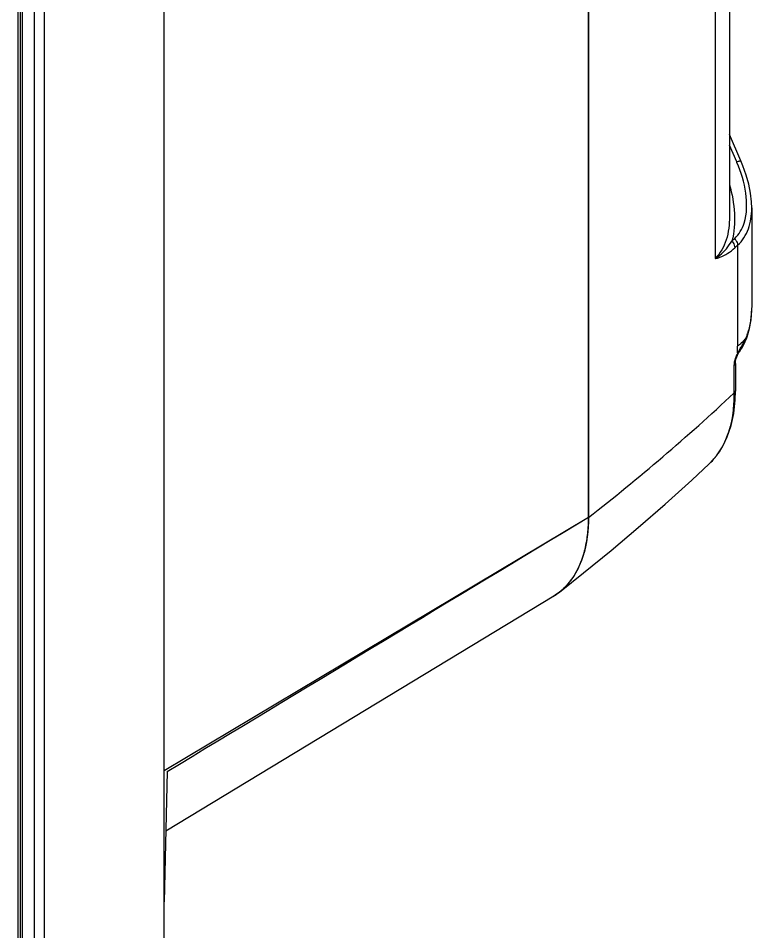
# Model space of a CAD drawing. Header units: millimetres. Extents: x 0 to 594, y 0 to 420.
# Drawn here: x 306.6 to 317.17, y 15.05 to 28.22 of the extents above; entities that cross this region are included whole.
import ezdxf

# ---------------------------------------------------------------- set-up
doc = ezdxf.new("R2010")
doc.units = ezdxf.units.MM
doc.header["$LTSCALE"] = 32.67
doc.layers.get('0').update_dxf_attribs({"linetype": 'CONTINUOUS'})
for name, color, linetype in [('AUSFORMSCHRAEGEN', 7, 'CONTINUOUS'), ('FASEN', 7, 'CONTINUOUS'), ('RUNDUNGEN', 7, 'CONTINUOUS')]:
    doc.layers.add(name, color=color, linetype=linetype)

msp = doc.modelspace()

# ---------------------------------------------------------------- linework, layer by layer
at = {"color": 7, "linetype": 'CONTINUOUS'}
msp.add_line((306.6018, 9.7303), (306.6018, 47.2893), dxfattribs=at)
at = {"layer": 'AUSFORMSCHRAEGEN', "color": 7, "linetype": 'CONTINUOUS'}
for p, q in [((308.7054, 10.4957), (308.7054, 48.0548)), ((316.6438, 30.4624), (316.6439, 24.7567)), ((314.8219, 29.3731), (314.8219, 21.0285)), ((308.7282, 16.5037), (314.3194, 19.8931))]:
    msp.add_line(p, q, dxfattribs=at)
for centre, radius, start, end in [((313.8605, 20.6401), 0.877, 308.04501, 317.03075), ((313.8836, 20.6118), 0.8405, 301.23777, 307.98958)]:
    msp.add_arc(centre, radius, start, end, dxfattribs=at)
msp.add_open_spline([(314.8219, 21.0285), (314.8219, 20.8377), (314.7816, 20.4829), (314.6119, 20.1599), (314.5022, 20.0423)], degree=3, knots=[0, 0, 0, 0, 0.5427001, 1, 1, 1, 1], dxfattribs=at)
at = {"layer": 'FASEN', "color": 7, "linetype": 'CONTINUOUS'}
for q in [(308.9242, 17.4657), (308.7054, 15.4804)]:
    msp.add_line((308.7473, 17.3599), q, dxfattribs=at)
msp.add_open_spline([(308.9242, 17.4657), (310.8899, 18.6535), (312.8558, 19.8412), (314.8219, 21.0285)], degree=3, dxfattribs=at)
at = {"layer": 'RUNDUNGEN', "color": 7, "linetype": 'CONTINUOUS'}
for p, q in [((306.6277, 47.237), (306.6277, 9.678)), ((306.657, 47.1962), (306.657, 9.6372)), ((306.8373, 9.5331), (306.8373, 47.0921)), ((306.9775, 9.5324), (306.9775, 47.0914)), ((316.8519, 30.5868), (316.8519, 25.3632)), ((314.8219, 21.0237), (314.8219, 29.3731)), ((317.0175, 26.1652), (316.8519, 26.5465)), ((316.9568, 26.1498), (316.8519, 26.3913)), ((317.1728, 25.4857), (317.1728, 24.0484)), ((316.8873, 25.0078), (316.9272, 25.0442)), ((316.93, 24.911), (316.97, 24.9475)), ((316.97, 24.9475), (316.97, 23.4924)), ((317.068, 23.5337), (317.0948, 23.5941)), ((317.0948, 23.594), (317.1078, 23.6286)), ((316.9699, 23.4442), (316.97, 23.4684)), ((316.97, 23.4684), (316.97, 23.4924)), ((317.0133, 23.4741), (316.9757, 23.4066)), ((317.0061, 23.4292), (317.0384, 23.4788)), ((317.0384, 23.4788), (317.068, 23.5337)), ((316.9444, 23.295), (316.9503, 23.3158)), ((316.9698, 23.3955), (316.9699, 23.4199)), ((316.9742, 23.3921), (316.9698, 23.3955)), ((316.9699, 23.4199), (316.9699, 23.4442)), ((316.9794, 23.3856), (316.9883, 23.4029)), ((316.9883, 23.4029), (316.9927, 23.4113)), ((316.9922, 23.4105), (317.0061, 23.4292)), ((316.9922, 23.4105), (316.9924, 23.4107)), ((316.917, 23.209), (316.917, 22.8154)), ((316.9373, 23.244), (316.938, 23.2585)), ((316.9373, 23.244), (316.9373, 22.8503)), ((316.938, 23.2585), (316.9403, 23.2757)), ((316.9403, 23.2757), (316.9444, 23.295)), ((316.9333, 22.7144), (316.9373, 22.8503)), ((308.7054, 17.3712), (314.8219, 21.0285))]:
    msp.add_line(p, q, dxfattribs=at)
for points in [[(317.1728, 25.4827), (317.1696, 25.5739), (317.1557, 25.6984), (317.1307, 25.8271), (317.0944, 25.9596), (317.0466, 26.0949), (317.0175, 26.1652)], [(317.1078, 23.6286), (317.1415, 23.7469), (317.1629, 23.8735), (317.1723, 24.0068), (317.1728, 24.0472)], [(316.9503, 23.3158), (316.958, 23.3376), (316.9675, 23.3605), (316.9781, 23.3829), (316.9794, 23.3856)], [(316.5601, 21.7933), (316.6658, 21.9096), (316.751, 22.0382), (316.8211, 22.1842), (316.8752, 22.3464), (316.9128, 22.5235), (316.9333, 22.7144)], [(314.4027, 19.9468), (314.7493, 20.2214), (315.1457, 20.5454), (315.5377, 20.8765), (315.9253, 21.2148), (316.3082, 21.5601), (316.5616, 21.7947)]]:
    msp.add_lwpolyline(points, dxfattribs=at)
for centre, radius, start, end in [((315.1099, 25.3473), 2.0137, 23.26814, 23.48617), ((315.8577, 24.0426), 1.315, 353.64112, 358.07759), ((315.7613, 24.0469), 1.4114, 358.03324, 358.6294), ((315.7229, 24.0478), 1.4499, 358.63259, 359.97749), ((316.672, 23.9256), 0.5232, 319.13137, 323.69053), ((316.3688, 23.9255), 0.7882, 335.46192, 336.86336), ((316.3302, 23.942), 0.8302, 336.86143, 339.75878), ((316.5341, 24.0648), 0.7195, 307.28871, 310.95516), ((316.4967, 23.8553), 0.6421, 323.57169, 326.98255), ((317.4581, 23.1407), 0.5506, 156.28762, 159.26008), ((318.2731, 22.6984), 1.4781, 151.37232, 151.85782), ((317.1658, 23.2088), 0.2488, 176.59491, 179.96208), ((295.8681, 45.3072), 30.8048, 307.97272, 313.10187), ((315.9474, 22.4492), 0.8975, 313.17842, 321.4866), ((315.9009, 22.4872), 0.9576, 321.44033, 324.35013), ((315.8702, 22.5093), 0.9954, 324.34909, 326.8003), ((312.6531, 21.0197), 2.1687, 355.42878, 358.87697), ((312.5089, 21.0235), 2.3129, 358.85187, 0.00301), ((312.8555, 21.0036), 1.9657, 352.21814, 355.42538), ((313.0013, 20.9843), 1.8186, 350.31646, 352.201), ((313.2666, 20.9305), 1.5478, 344.62478, 346.34352), ((313.1472, 20.9586), 1.6704, 346.37366, 350.34263), ((313.3835, 20.8973), 1.4263, 339.90742, 344.66468), ((313.578, 20.8233), 1.2182, 332.59828, 338.58166), ((313.4822, 20.8623), 1.3216, 338.52363, 339.86258), ((313.6476, 20.7887), 1.1405, 332.1495, 332.53278), ((313.8892, 20.6041), 0.8341, 300.02552, 308.0001), ((313.8934, 20.5975), 0.8263, 298.13643, 300.00396)]:
    msp.add_arc(centre, radius, start, end, dxfattribs=at)
for points, knots in [([(316.9272, 25.0442), (316.959, 25.0732), (317.0146, 25.1433), (317.1065, 25.3586), (317.1081, 25.7149), (317.0205, 26.0016), (316.9598, 26.1428)], [0, 0, 0, 0, 0.1115761, 0.2279452, 0.6016484, 1, 1, 1, 1]), ([(316.9568, 26.1498), (316.9649, 26.1528), (316.979, 26.1577), (316.9985, 26.1637), (317.009, 26.1658), (317.0169, 26.1668), (317.0175, 26.1652)], [0, 0, 0, 0, 0.4087464, 0.7222307, 0.9201382, 1, 1, 1, 1]), ([(316.8522, 25.8209), (316.8894, 25.6856), (316.9388, 25.415), (316.9217, 25.1365), (316.8873, 25.0078)], [0, 0, 0, 0, 0.512958, 1, 1, 1, 1]), ([(316.97, 24.9475), (317.04, 25.01), (317.1473, 25.1838), (317.1727, 25.3807), (317.1728, 25.4817)], [0, 0, 0, 0, 0.4817367, 1, 1, 1, 1]), ([(316.8519, 25.363), (316.8519, 25.249), (316.8296, 25.0298), (316.721, 24.8267), (316.6439, 24.7567)], [0, 0, 0, 0, 0.5226479, 1, 1, 1, 1]), ([(316.9272, 25.0442), (316.9332, 25.0365), (316.9534, 25.0075), (316.9677, 24.9732), (316.9699, 24.9475)], [0, 0, 0, 0, 0.273764, 1, 1, 1, 1]), ([(316.6438, 24.7566), (316.6677, 24.77), (316.7652, 24.8363), (316.84, 24.9311), (316.8873, 25.0078)], [0, 0, 0, 0, 0.2329108, 1, 1, 1, 1]), ([(316.6439, 24.7567), (316.6673, 24.76), (316.774, 24.7871), (316.8666, 24.8533), (316.93, 24.911)], [0, 0, 0, 0, 0.2160075, 1, 1, 1, 1]), ([(316.8873, 25.0078), (316.8933, 25.0001), (316.9135, 24.9711), (316.9277, 24.9367), (316.93, 24.911)], [0, 0, 0, 0, 0.2736794, 1, 1, 1, 1]), ([(317.1091, 23.6548), (317.1162, 23.674), (317.1421, 23.7528), (317.1576, 23.8349), (317.1646, 23.8969)], [0, 0, 0, 0, 0.2465427, 1, 1, 1, 1]), ([(317.0936, 23.6158), (317.0944, 23.6139), (317.0967, 23.607), (317.0967, 23.599), (317.0948, 23.5941)], [0, 0, 0, 0, 0.2819259, 1, 1, 1, 1]), ([(316.9794, 23.3856), (316.9796, 23.3859), (316.979, 23.389), (316.9762, 23.3905), (316.9742, 23.3921)], [0, 0, 0, 0, 0.1193037, 1, 1, 1, 1]), ([(316.9373, 23.2439), (316.9373, 23.2408), (316.9353, 23.2269), (316.9254, 23.2154), (316.917, 23.209)], [0, 0, 0, 0, 0.2281588, 1, 1, 1, 1]), ([(316.9288, 23.2912), (316.9273, 23.2855), (316.9219, 23.2632), (316.9184, 23.2405), (316.9174, 23.2236)], [0, 0, 0, 0, 0.2610292, 1, 1, 1, 1]), ([(316.917, 22.8154), (316.9173, 22.7333), (316.9034, 22.4399), (316.8196, 22.1421), (316.7031, 21.9642)], [0, 0, 0, 0, 0.2784536, 1, 1, 1, 1]), ([(316.9373, 22.8503), (316.9373, 22.8472), (316.9353, 22.8333), (316.9254, 22.8218), (316.917, 22.8154)], [0, 0, 0, 0, 0.2281556, 1, 1, 1, 1]), ([(314.4027, 19.9468), (314.4283, 19.9668), (314.529, 20.0551), (314.6086, 20.1663), (314.6559, 20.2559)], [0, 0, 0, 0, 0.2421079, 1, 1, 1, 1])]:
    msp.add_open_spline(points, degree=3, knots=knots, dxfattribs=at)
for points in [[(317.0676, 23.5833), (317.0486, 23.5612), (317.0277, 23.5406), (317.0057, 23.5215)], [(317.0351, 23.5055), (317.0543, 23.535), (317.0712, 23.5661), (317.0858, 23.5982)], [(317.0133, 23.4741), (317.0104, 23.4523), (317.003, 23.4309), (316.9927, 23.4114)], [(316.9991, 23.4211), (317.0045, 23.4313), (317.0081, 23.4426), (317.0104, 23.454)], [(317.0104, 23.454), (317.0117, 23.4606), (317.0127, 23.4673), (317.0133, 23.474)], [(316.9432, 23.3357), (316.9377, 23.3211), (316.9328, 23.3063), (316.9288, 23.2912)], [(316.9698, 23.3955), (316.9642, 23.3845), (316.9589, 23.3734), (316.954, 23.3621)], [(316.9924, 23.4107), (316.9949, 23.414), (316.9971, 23.4175), (316.9991, 23.4211)]]:
    msp.add_open_spline(points, degree=3, dxfattribs=at)

doc.saveas('drawing.dxf')
